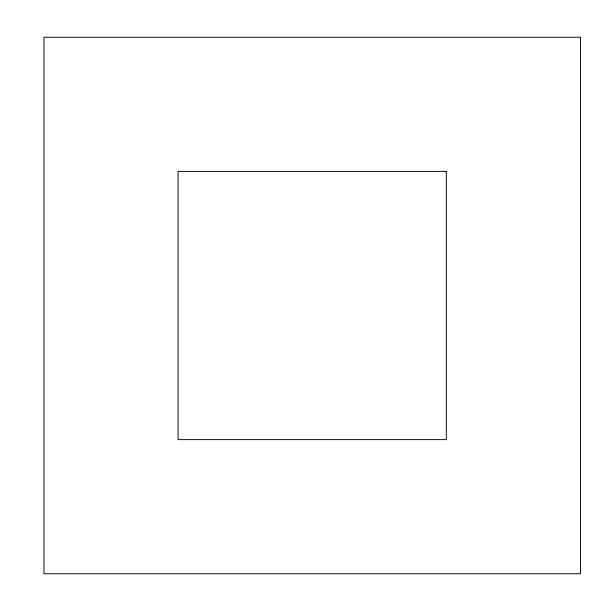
<?xml version="1.0" encoding="UTF-8"?>
<svg xmlns="http://www.w3.org/2000/svg" width="611" height="611" viewBox="0 0 611 611"><rect width="100%" height="100%" fill="white"/><g stroke="black" fill="none" stroke-linecap="round" stroke-linejoin="round"><path stroke-width="0.92" d="M580.45 37.256L43.961 37.256L43.961 573.744L580.45 573.744L580.45 37.256M446.328 171.378L178.084 171.378L178.084 439.622L446.328 439.622L446.328 171.378"/></g></svg>
